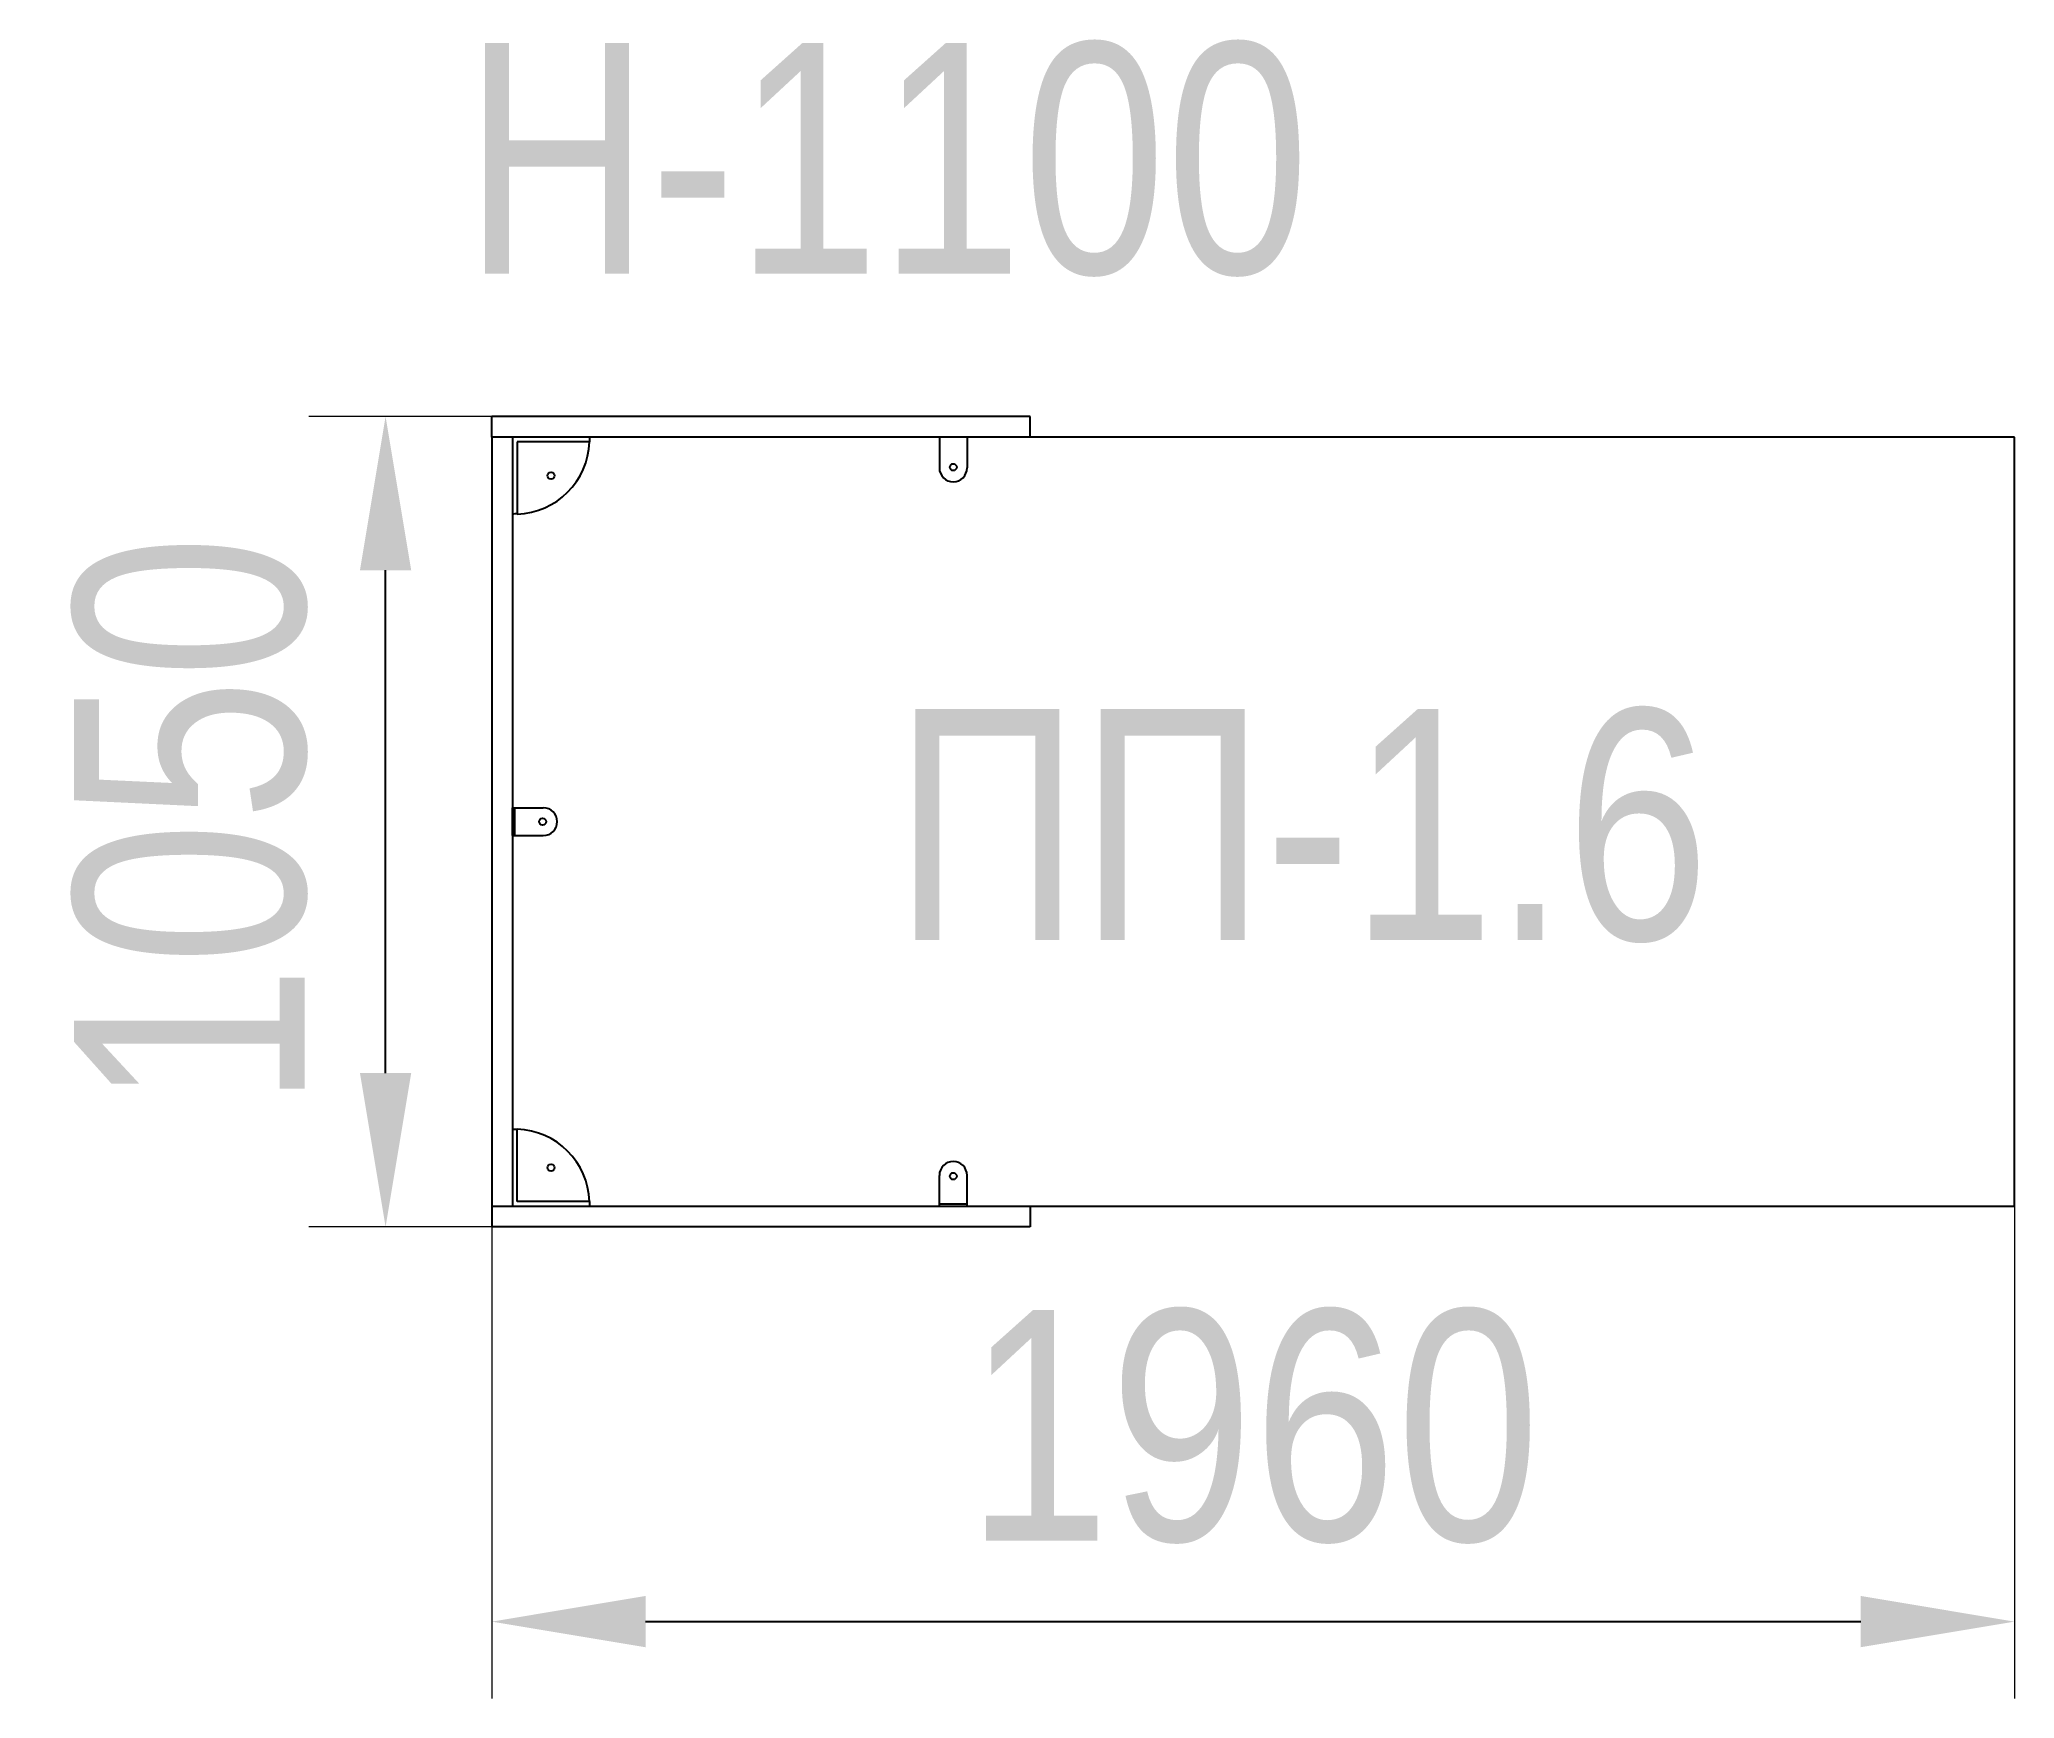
# Model space of a CAD drawing. Header units: millimetres. Extents: x -372 to 2197, y -89 to 2068.
import ezdxf

# ---------------------------------------------------------------- set-up
doc = ezdxf.new("R2010")
doc.units = ezdxf.units.MM
for name, color, linetype in [('DIKOM_АРТИКУЛ', 7, 'Continuous'), ('DIKOM_ОБЪЕКТ', 7, 'Continuous'), ('DIKOM_РАЗМЕР_ОБЪЕКТА', 7, 'Continuous')]:
    doc.layers.add(name, color=color, linetype=linetype)
doc.styles.add('style1', font='arial.ttf', dxfattribs={"width": 0.8})
doc.dimstyles.new('1-50', dxfattribs={"dimtxt": 300, "dimasz": 200, "dimexe": 100, "dimexo": 0, "dimgap": 100, "dimtad": 1, "dimdec": 0, "dimtxsty": 'style1', "dimcen": 0, "dimclrd": 7, "dimclre": 7, "dimadec": 1, "dimazin": 2, "dimtfac": 1, "dimtdec": 0, "dimtmove": 0, "dimatfit": 3, "dimfxl": 0, "dimlwd": 25, "dimlwe": 18, "dimarcsym": 0})

# ---------------------------------------------------------------- blocks, each defined once
blk = doc.blocks.new('*D27')
at = {"layer": 'Defpoints', "color": 0, "transparency": 16777216}
for p in [(216.6, 550.9), (2196.6, 550.9), (2196.6, 10.6)]:
    blk.add_point(p, dxfattribs=at)
at = {"layer": 'DIKOM_РАЗМЕР_ОБЪЕКТА', "color": 7, "lineweight": 18, "transparency": 16777216}
for p, q in [((216.6, 550.9), (216.6, -89.4)), ((2196.6, 550.9), (2196.6, -89.4))]:
    blk.add_line(p, q, dxfattribs=at)
at = {"layer": 'DIKOM_РАЗМЕР_ОБЪЕКТА', "color": 7, "lineweight": 25, "transparency": 16777216}
blk.add_line((416.6, 10.6), (1996.6, 10.6), dxfattribs=at)
at = {"layer": 'DIKOM_РАЗМЕР_ОБЪЕКТА', "color": 7, "transparency": 16777216}
for points in [[(416.6, 44), (416.6, -22.7), (216.6, 10.6)], [(1996.6, 44), (1996.6, -22.7), (2196.6, 10.6)]]:
    blk.add_solid(points, dxfattribs=at)
at = {"layer": 'DIKOM_РАЗМЕР_ОБЪЕКТА', "color": 0, "transparency": 16777216, "insert": (1206.6, 263.8), "char_height": 300, "attachment_point": 5, "style": 'style1'}
blk.add_mtext('1960', dxfattribs=at)
blk = doc.blocks.new('*D28')
at = {"layer": 'Defpoints', "color": 0, "transparency": 16777216}
for p in [(78.5, 1577.9), (216.6, 1577.9), (216.6, 523.9)]:
    blk.add_point(p, dxfattribs=at)
at = {"layer": 'DIKOM_РАЗМЕР_ОБЪЕКТА', "color": 7, "lineweight": 18, "transparency": 16777216}
for p, q in [((216.6, 1577.9), (-21.5, 1577.9)), ((216.6, 523.9), (-21.5, 523.9))]:
    blk.add_line(p, q, dxfattribs=at)
at = {"layer": 'DIKOM_РАЗМЕР_ОБЪЕКТА', "color": 7, "lineweight": 25, "transparency": 16777216}
blk.add_line((78.5, 723.9), (78.5, 1377.9), dxfattribs=at)
at = {"layer": 'DIKOM_РАЗМЕР_ОБЪЕКТА', "color": 7, "transparency": 16777216}
for points in [[(45.2, 1377.9), (111.8, 1377.9), (78.5, 1577.9)], [(45.2, 723.9), (111.8, 723.9), (78.5, 523.9)]]:
    blk.add_solid(points, dxfattribs=at)
at = {"layer": 'DIKOM_РАЗМЕР_ОБЪЕКТА', "color": 0, "transparency": 16777216, "insert": (-174.7, 1050.9), "char_height": 300, "attachment_point": 5, "rotation": 90, "style": 'style1'}
blk.add_mtext('1050', dxfattribs=at)

msp = doc.modelspace()

# ---------------------------------------------------------------- linework, layer by layer
at = {"layer": 'DIKOM_ОБЪЕКТ'}
for p, q in [((216.6, 1550.9), (216.6, 1577.9)), ((916.6, 1577.9), (216.6, 1577.9)), ((916.6, 1550.9), (916.6, 1577.9)), ((216.6, 1550.9), (216.6, 550.9)), ((2196.6, 1550.9), (216.6, 1550.9)), ((243.6, 1550.9), (243.6, 550.9)), ((343.6, 1544.9), (249.6, 1544.9)), ((249.6, 1544.9), (249.6, 1451)), ((798.6, 1550.9), (798.6, 1510.9)), ((834.6, 1550.9), (834.6, 1510.9)), ((2196.6, 550.9), (2196.6, 1550.9)), ((243.6, 1032.9), (243.6, 1068.9)), ((243.6, 1068.9), (283.6, 1068.9)), ((246.6, 1032.9), (246.6, 1068.9)), ((243.6, 1032.9), (283.6, 1032.9)), ((249.6, 556.9), (249.6, 650.9)), ((798.6, 550.9), (798.6, 590.9)), ((834.6, 550.9), (834.6, 590.9)), ((216.6, 550.9), (2196.6, 550.9)), ((216.6, 550.9), (216.6, 523.9)), ((343.6, 556.9), (249.6, 556.9)), ((318.6, 550.9), (354.6, 550.9)), ((798.6, 553.9), (834.6, 553.9)), ((798.6, 550.9), (834.6, 550.9)), ((916.6, 550.9), (916.6, 523.9)), ((916.6, 523.9), (216.6, 523.9))]:
    msp.add_line(p, q, dxfattribs=at)
for centre in [(816.6, 1511.9), (293.6, 1500.9), (282.6, 1050.9), (293.6, 600.9), (816.6, 589.9)]:
    msp.add_circle(centre, 4.5, dxfattribs=at)
for centre, radius, start, end in [((246.6, 1547.9), 97, 271.7723, 358.2277), ((825.9, 1544.8), 482.3, 179.2664, 179.9792), ((816.6, 1510.9), 18, 180, 0), ((249.8, 968.7), 482.3, 90.0208, 90.795), ((283.6, 1050.9), 18, 270, 90), ((249.8, 1133.2), 482.3, 269.205, 269.9792), ((246.6, 553.9), 97, 1.7723, 88.2277), ((816.6, 590.9), 18, 0, 180), ((825.9, 557.1), 482.3, 180.0208, 180.7336)]:
    msp.add_arc(centre, radius, start, end, dxfattribs=at)

# ---------------------------------------------------------------- texts
at = {"layer": 'DIKOM_АРТИКУЛ', "color": 7, "insert": (740.1, 1197.2), "char_height": 300, "width": 5405.477, "attachment_point": 1, "style": 'style1'}
msp.add_mtext('ПП-1.6', dxfattribs=at)
at = {"layer": 'DIKOM_РАЗМЕР_ОБЪЕКТА', "insert": (180.1, 2063.6), "char_height": 300, "width": 2314.7, "attachment_point": 1, "style": 'style1'}
msp.add_mtext('{\\C0;H-1100}', dxfattribs=at)

# ---------------------------------------------------------------- dimensions: what is measured, and where the dimension line sits
at = {"layer": 'DIKOM_РАЗМЕР_ОБЪЕКТА'}
dim = msp.add_linear_dim(base=(78.5, 1577.9), p1=(216.6, 523.9), p2=(216.6, 1577.9), angle=90, text='1050', dimstyle='1-50', dxfattribs=at)
dim.commit()
dim.dimension.update_dxf_attribs({"geometry": '*D28', "text_midpoint": (-174.7, 1050.9)})
dim = msp.add_linear_dim(base=(2196.6, 10.6), p1=(216.6, 550.9), p2=(2196.6, 550.9), text='1960', dimstyle='1-50', dxfattribs=at)
dim.commit()
dim.dimension.update_dxf_attribs({"geometry": '*D27', "text_midpoint": (1206.6, 263.8)})

doc.saveas('drawing.dxf')
